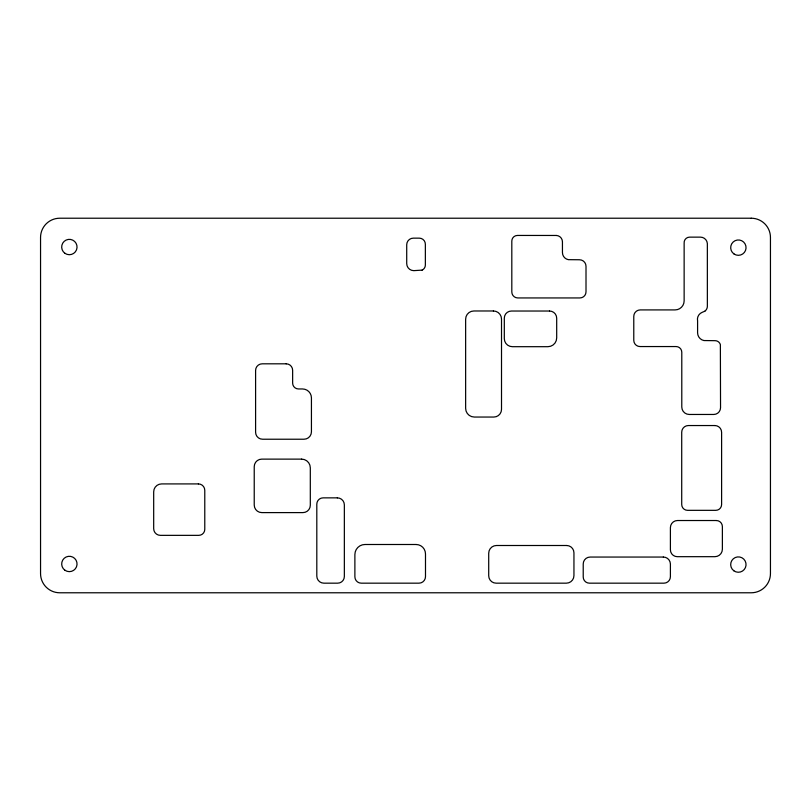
<?xml version="1.0" encoding="UTF-8"?>
<svg xmlns="http://www.w3.org/2000/svg" width="811" height="811" viewBox="0 0 811 811"><rect width="100%" height="100%" fill="white"/><g stroke="black" fill="none" stroke-linecap="round" stroke-linejoin="round"><path stroke-width="1.22" d="M704.83 311.211L702.174 312.336A7.563 7.563 0 0 0 697.592 320.943L697.592 332.794A7.917 7.917 0 0 0 703.938 340.549L715.099 340.681A5.495 5.495 0 0 1 720.371 344.624L720.543 407.7A6.772 6.772 0 0 1 713.761 414.462L689.228 414.462A7.451 7.451 0 0 1 681.787 407.01L681.787 352.238A5.687 5.687 0 0 0 676.1 346.55L639.991 346.55A6.224 6.224 0 0 1 633.776 340.336L633.776 316.371A6.458 6.458 0 0 1 640.234 309.914L675.076 309.914A9.063 9.063 0 0 0 684.139 300.911L684.139 243.107A5.495 5.495 0 0 1 689.614 237.136L700.461 237.136A6.914 6.914 0 0 1 707.354 243.543L707.364 306.193A6.224 6.224 0 0 1 704.83 311.211M422.136 270.114L413.792 270.651A7.066 7.066 0 0 1 406.716 263.585L406.716 244.75A6.6 6.6 0 0 1 413.316 238.15L419.297 238.15A6.062 6.062 0 0 1 425.359 244.344L425.359 264.984A5.707 5.707 0 0 1 422.136 270.114M751.239 218.22L59.761 218.22A19.211 19.211 0 0 0 40.55 237.43L40.55 573.57A19.211 19.211 0 0 0 59.761 592.78L751.239 592.78A19.211 19.211 0 0 0 770.45 573.57L770.45 237.43A19.211 19.211 0 0 0 751.239 218.22M556.326 235.464L517.448 235.443A5.636 5.636 0 0 0 511.812 241.08L511.812 291.96A5.981 5.981 0 0 0 517.803 297.941L579.926 297.941A6.082 6.082 0 0 0 586.008 291.859L586.008 266.292A6.529 6.529 0 0 0 579.48 259.763L568.349 259.662A7.198 7.198 0 0 1 562.449 252.576L562.439 241.81A6.366 6.366 0 0 0 556.326 235.464M493.412 310.978L473.857 310.978A8.222 8.222 0 0 0 465.636 319.199L465.636 408.349A8.698 8.698 0 0 0 474.334 417.047L493.838 417.047A7.674 7.674 0 0 0 501.512 409.373L501.512 319.078A8.1 8.1 0 0 0 493.412 310.978M549.513 311.029L511.406 311.029A7.096 7.096 0 0 0 504.31 318.125L504.31 338.623A8.069 8.069 0 0 0 512.39 346.692L547.881 346.692A8.809 8.809 0 0 0 556.691 337.883L556.691 318.206A7.177 7.177 0 0 0 549.513 311.029M286.161 363.815L262.196 363.815A6.61 6.61 0 0 0 255.597 370.414L255.597 432.263A6.964 6.964 0 0 0 262.561 439.227L304.003 439.227A7.431 7.431 0 0 0 311.434 431.797L311.434 397.887A8.941 8.941 0 0 0 302.493 388.956L298.478 388.956A5.839 5.839 0 0 1 292.639 383.116L292.639 370.292A6.478 6.478 0 0 0 286.161 363.815M714.856 425.542L688.377 425.542A6.66 6.66 0 0 0 681.716 432.202L681.716 504.513A5.829 5.829 0 0 0 687.546 510.332L715.789 510.332A5.819 5.819 0 0 0 721.608 504.523L721.608 432.293A6.752 6.752 0 0 0 714.856 425.542M301.621 459.127L261.75 459.127A7.522 7.522 0 0 0 254.228 466.649L254.228 505.03A7.573 7.573 0 0 0 261.811 512.603L302.949 512.603A7.36 7.36 0 0 0 310.309 505.243L310.309 467.815A8.688 8.688 0 0 0 301.621 459.127M198.381 483.914L161.592 483.914A7.907 7.907 0 0 0 153.684 491.821L153.684 528.681A6.67 6.67 0 0 0 160.355 535.351L198.766 535.351A6.012 6.012 0 0 0 204.777 529.34L204.777 490.31A6.397 6.397 0 0 0 198.381 483.914M337.335 497.863L323.092 497.863A6.285 6.285 0 0 0 316.807 504.148L316.807 576.094A7.086 7.086 0 0 0 323.893 583.17L337.68 583.17A6.67 6.67 0 0 0 344.351 576.509L344.351 504.888A7.015 7.015 0 0 0 337.335 497.863M716.326 520.52L677.509 520.52A7.106 7.106 0 0 0 670.403 527.626L670.403 549.797A6.883 6.883 0 0 0 677.286 556.681L714.896 556.681A7.481 7.481 0 0 0 722.378 549.199L722.378 526.582A6.062 6.062 0 0 0 716.326 520.52M416.073 544.495L364.96 544.495A10.077 10.077 0 0 0 354.883 554.572L354.883 576.793A6.376 6.376 0 0 0 361.26 583.17L418.963 583.17A6.539 6.539 0 0 0 425.491 576.641L425.491 553.913A9.418 9.418 0 0 0 416.073 544.495M566.636 545.499L496.474 545.499A7.765 7.765 0 0 0 488.709 553.254L488.709 575.749A7.421 7.421 0 0 0 496.139 583.17L566.362 583.17A7.583 7.583 0 0 0 573.945 575.587L573.945 552.808A7.319 7.319 0 0 0 566.636 545.499M663.347 557.056L590.134 557.056A6.904 6.904 0 0 0 583.221 563.969L583.221 576.996A6.174 6.174 0 0 0 589.404 583.17L663.925 583.17A6.478 6.478 0 0 0 670.403 576.702L670.403 563.969A7.056 7.056 0 0 0 663.347 557.056M64.951 570.255A7.684 7.684 0 0 0 77.015 564.638A7.684 7.684 0 0 0 66.117 557.005A7.684 7.684 0 0 0 64.951 570.255M733.854 570.792A7.684 7.684 0 0 0 746.008 565.379A7.684 7.684 0 0 0 735.242 557.552A7.684 7.684 0 0 0 733.854 570.792M734.036 253.985A7.684 7.684 0 0 0 746.029 248.227A7.684 7.684 0 0 0 735.04 240.715A7.684 7.684 0 0 0 734.036 253.985M64.971 253.336A7.684 7.684 0 0 0 77.015 247.69A7.684 7.684 0 0 0 66.096 240.076A7.684 7.684 0 0 0 64.971 253.336"/></g></svg>
